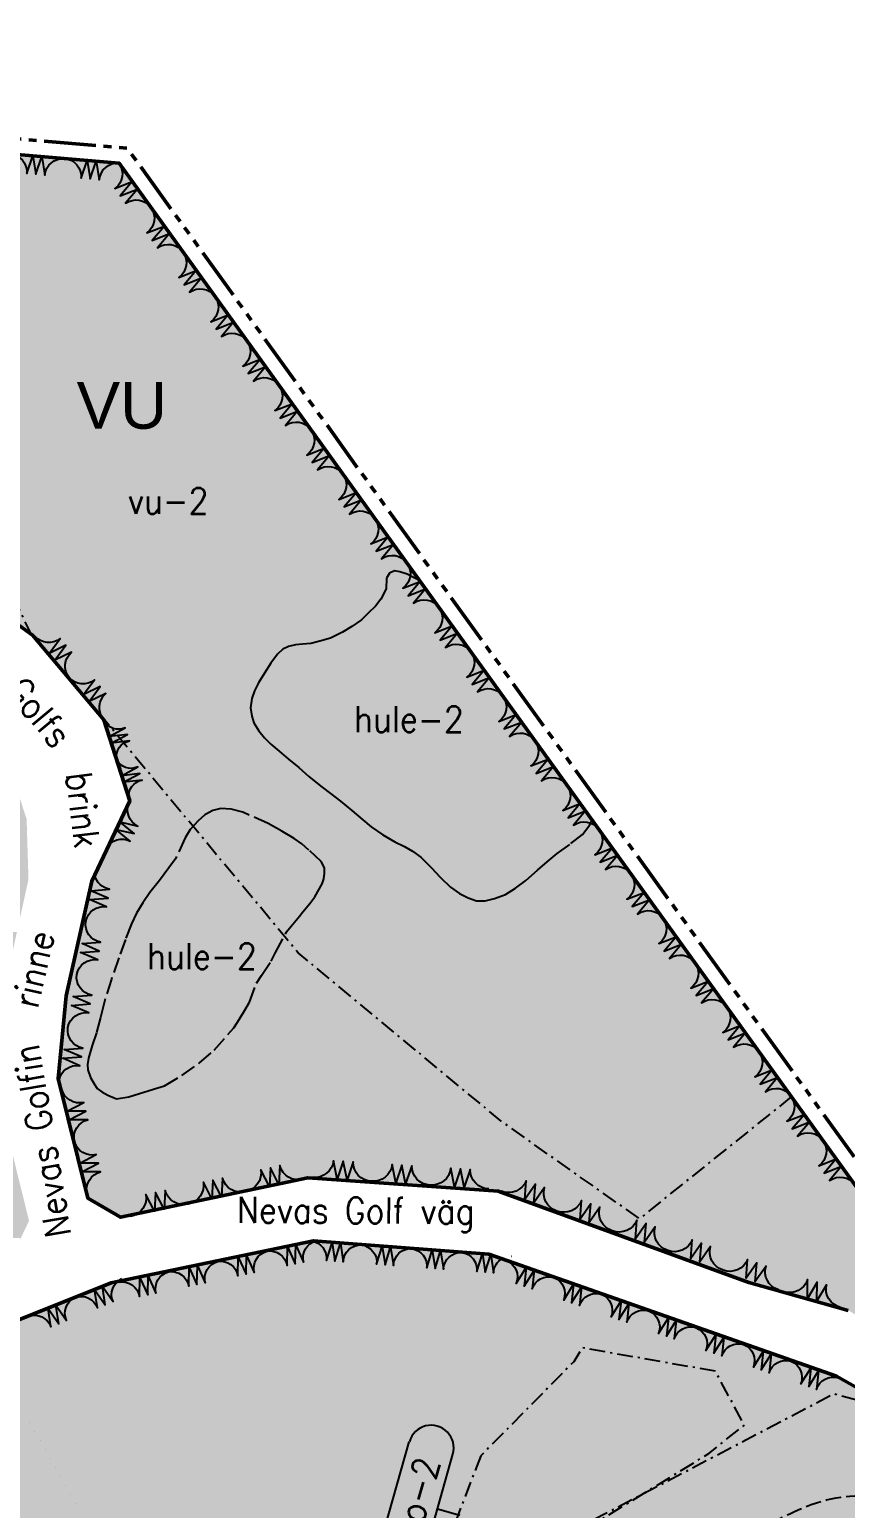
# Model space of a CAD drawing. Header units: metres. Extents: x 25522382 to 25525137, y 6684921 to 6686673.
# Drawn here: x 25523311.1 to 25523468.6, y 6686201.9 to 6686487.2 of the extents above; entities that cross this region are included whole.
import ezdxf
from ezdxf.enums import TextEntityAlignment as Align

# ---------------------------------------------------------------- set-up
doc = ezdxf.new("R2010")
doc.units = ezdxf.units.M
doc.header["$MEASUREMENT"] = 0
for name, pattern in [('AK_KAAVA-ALUE_3M', [20.5, 10, -1.5, 1.5, -1.5, 1.5, -1.5, 1.5, -1.5]), ('AK_OHJEELLINEN_RAJA', [4, 3, -1]), ('AK_RAKENNUSALA', [5.4, 3, -1, 0.4, -1])]:
    doc.linetypes.add(name, pattern=pattern)
doc.layers.add('036_VU', color=7, linetype='Continuous', true_color=0x58a618)
for name, color, linetype, lineweight in [('084_Kort_raja', 7, 'Continuous', 50), ('AK_KAAVA-ALUE_3M', 1, 'AK_KAAVA-ALUE_3M', 50), ('AK_KORTTELINRAJA', 250, 'Continuous', 40)]:
    doc.layers.add(name, color=color, linetype=linetype, lineweight=lineweight)
for name, color, linetype in [('AK_KAAVAMERKINTA', 250, 'Continuous'), ('AK_KADUNNIMI', 250, 'Continuous'), ('AK_OHJEELLINEN_RAJA', 250, 'AK_OHJEELLINEN_RAJA'), ('AK_OSA-ALUEEN_RAJA', 250, 'AK_RAKENNUSALA'), ('AK_PUISTO', 250, 'Continuous'), ('AK_PYORATIE', 250, 'Continuous'), ('täyttöV', 7, 'Continuous')]:
    doc.layers.add(name, color=color, linetype=linetype)
doc.styles.add('a2000', font='arial.ttf')
doc.styles.add('ROMANS', font='ROMANS.shx', dxfattribs={"width": 0.9})

# ---------------------------------------------------------------- blocks, each defined once
blk = doc.blocks.new('KAAVALUE_luo-1_E926')
for p, q in [((-11, 13.25), (11, 13.25)), ((-11, 4.5), (11, 4.5)), ((0, 4.5), (0, 0))]:
    blk.add_line(p, q)
for centre, start, end in [((-11, 8.87), 90, 270), ((11, 8.87), 270, 90)]:
    blk.add_arc(centre, 4.37, start, end)
at = {"style": 'ROMANS', "width": 0.9}
blk.add_attdef('KAAVA_TUNNUS', text='', height=5, dxfattribs=at).set_placement((0, 8.87), align=Align.MIDDLE)
blk = doc.blocks.new('79AC5')
at = {"layer": 'AK_PYORATIE'}
blk.add_line((0, 0), (0, 0), dxfattribs=at)
blk = doc.blocks.new('79F13')
at = {"layer": 'AK_PYORATIE'}
blk.add_line((0, 0), (0, 0), dxfattribs=at)
blk = doc.blocks.new('KT')
at = {"color": 0, "linetype": 'Continuous', "style": 'a2000'}
blk.add_attdef('KT', (-0.61, 0.03), '', height=6, dxfattribs=at)
at = {"linetype": 'Continuous', "style": 'a2000', "width": 0.8, "flags": 1}
blk.add_attdef('ALA', (-0.68, -2.92), '', height=3, dxfattribs=at)

msp = doc.modelspace()

# ---------------------------------------------------------------- hatches: boundary and pattern name
at = {"layer": 'täyttöV', "true_color": 0x58a618}
h = msp.add_hatch(color=74, dxfattribs=at)
h.dxf.hatch_style = 2
h.paths.add_polyline_path([(25523278.56, 6686391.98), (25523278.53, 6686391.99), (25523251.33, 6686431.72), (25523223.04, 6686437.67), (25523175.67, 6686408.28), (25523089.95, 6686367.04), (25523073.58, 6686306.16), (25523153.61, 6686231.17), (25523211.82, 6686231.01), (25523259.2, 6686257.6), (25523291.33, 6686356.54), (25523298.94, 6686354.37), (25523307.32, 6686344.6), (25523310.52, 6686334.91), (25523310.88, 6686323.26), (25523306.05, 6686301.32), (25523304.49, 6686283.61), (25523310.99, 6686257.38), (25523307.71, 6686250.56), (25523285.25, 6686241.73), (25523280.02, 6686234.75), (25523271.64, 6686247.39), (25523215.67, 6686215.99), (25523147.61, 6686216.36), (25523056.74, 6686301.39), (25523077.28, 6686377.62), (25523168.98, 6686421.75), (25523244.34, 6686468.57), (25523328.35, 6686461.44), (25523382.23, 6686386.67), (25523476.58, 6686255.79), (25523565.89, 6686283.15), (25523588.08, 6686210.85), (25523580.63, 6686211.25), (25523552.1, 6686204.81), (25523540.86, 6686203.89), (25523518.9, 6686212.55), (25523492.09, 6686226.73), (25523469.12, 6686240.1), (25523449.92, 6686245.48), (25523401.54, 6686263.14), (25523364.77, 6686265.7), (25523328.63, 6686258.08), (25523322.32, 6686261.78), (25523316.6, 6686284.87), (25523318.15, 6686300.77), (25523323.12, 6686322.94), (25523330.41, 6686338.41), (25523325.45, 6686354.07), (25523311.66, 6686370.38), (25523293.44, 6686383.54), (25523278.56, 6686391.98)])
h = msp.add_hatch(color=74, dxfattribs=at)
h.dxf.hatch_style = 2
h.paths.add_polyline_path([(25523287.03, 6686224.32), (25523292.86, 6686231.85), (25523326.86, 6686245.43), (25523365.9, 6686253.54), (25523399.75, 6686250.93), (25523466.83, 6686227.43), (25523510.16, 6686202.98), (25523542.78, 6686190.31), (25523543.13, 6686150), (25523546.7, 6686133.72), (25523544.73, 6686129.46), (25523497.54, 6686097.11), (25523465.85, 6686055.49), (25523462.2, 6685963.2), (25523461.03, 6685868.11), (25523461.29, 6685835.8), (25523463.47, 6685754.78), (25523455.11, 6685694.98), (25523449.67, 6685683.08), (25523441.58, 6685680.66), (25523408.5, 6685695), (25523407.06, 6685697.16), (25523423.33, 6685736.15), (25523419.87, 6685745.5), (25523390.44, 6685790.78), (25523364.76, 6685840.5), (25523334.88, 6685921.47), (25523300.07, 6685908.93), (25523303.72, 6685898.77), (25523294.3, 6685895.43), (25523290.65, 6685905.56), (25523251.72, 6685891.54), (25523286.59, 6685797.54), (25523291.76, 6685787.25), (25523315.29, 6685741.33), (25523334.07, 6685712.41), (25523340.44, 6685703.65), (25523369.7, 6685663.77), (25523401.82, 6685687.33), (25523439.35, 6685670.82), (25523441.53, 6685664.76), (25523428.65, 6685634.41), (25523406.05, 6685611.5), (25523373.01, 6685588.18), (25523346.76, 6685585.23), (25523301.16, 6685601.88), (25523266.61, 6685630.49), (25523243.78, 6685676.19), (25523218.73, 6685813.88), (25523209.5, 6685841.56), (25523189.54, 6685860.62), (25523342.87, 6685989.11), (25523334.47, 6686153.14)])

# ---------------------------------------------------------------- linework, layer by layer
at = {"layer": '084_Kort_raja'}
for points in [[(25523244.34, 6686468.57), (25523328.35, 6686461.44), (25523382.23, 6686386.67), (25523476.58, 6686255.79)], [(25523469.12, 6686240.1), (25523449.92, 6686245.48), (25523401.54, 6686263.14), (25523364.77, 6686265.7), (25523328.63, 6686258.08), (25523322.32, 6686261.78), (25523316.6, 6686284.87), (25523318.15, 6686300.77), (25523323.12, 6686322.94), (25523330.41, 6686338.41), (25523325.45, 6686354.07), (25523311.66, 6686370.38), (25523293.44, 6686383.54)], [(25523334.47, 6686153.14), (25523287.03, 6686224.32), (25523287.03, 6686224.32), (25523292.86, 6686231.85), (25523326.86, 6686245.43), (25523365.9, 6686253.54), (25523399.75, 6686250.93), (25523466.83, 6686227.43), (25523510.16, 6686202.98), (25523542.78, 6686190.31)]]:
    msp.add_lwpolyline(points, dxfattribs=at)
at = {"layer": 'AK_KAAVA-ALUE_3M', "color": 1, "lineweight": 50, "flags": 128}
msp.add_lwpolyline([(25522636.94, 6686088.61), (25522636.95, 6686088.59), (25522641.07, 6686088.28), (25522658.14, 6686087), (25522663.83, 6686078.89), (25522666.58, 6686069.23), (25522667.75, 6686065.54), (25522668.38, 6686063.87), (25522669.12, 6686062.37), (25522670.05, 6686060.94), (25522670.14, 6686060.82), (25522671.25, 6686059.57), (25522672.48, 6686058.53), (25522673.82, 6686057.65), (25522675.49, 6686056.86), (25522677.05, 6686056.37), (25522678.75, 6686056.02), (25522680.55, 6686055.79), (25522686.51, 6686055.31), (25522687.44, 6686055.21), (25522689.56, 6686054.87), (25522691.65, 6686054.42), (25522693.71, 6686053.88), (25522695.76, 6686053.25), (25522703.35, 6686050.51), (25522703.89, 6686050.31), (25522713.38, 6686046.98), (25522715.36, 6686046.18), (25522717.29, 6686045.3), (25522719.2, 6686044.34), (25522721.07, 6686043.27), (25522722.86, 6686042.11), (25522723.21, 6686041.88), (25522724.92, 6686040.58), (25522728.06, 6686037.9), (25522734.01, 6686032.57), (25522742.84, 6686025.04), (25522764.29, 6685999.51), (25522762.38, 6685984.32), (25522755.45, 6685976.62), (25522757.69, 6685971.44), (25522780.34, 6685970.72), (25522823.88, 6685996.15), (25522837.24, 6685959.68), (25522813.68, 6685916.22), (25522827.13, 6685888.58), (25522865.21, 6685867.85), (25522888.62, 6685867.11), (25522919.15, 6685921.7), (25522918.91, 6685963.89), (25522909.18, 6685994.3), (25522879.27, 6686030.73), (25522969.12, 6686038.86), (25522947.51, 6685874.66), (25522952.24, 6685871.59), (25522962.42, 6685864.98), (25522966.88, 6685862.09), (25522985.52, 6685850.7), (25522933.5, 6685803.31), (25523016.21, 6685740.18), (25523090.53, 6685683.47), (25523132.51, 6685726.45), (25523089.39, 6685780.93), (25523144.34, 6685827.01), (25523219.66, 6685889.51), (25523227.3, 6685895.84), (25523339.76, 6685990.44), (25523335.35, 6686077.08), (25523331.52, 6686152.15), (25523270.69, 6686243.42), (25523270.69, 6686243.42), (25523216.41, 6686212.97), (25523146.41, 6686213.38), (25523053.37, 6686300.45), (25523074.74, 6686379.75), (25523167.49, 6686424.35), (25523243.59, 6686471.64), (25523329.97, 6686464.32), (25523477.76, 6686259.28), (25523587.27, 6686292.84), (25523741.62, 6686414), (25523766.49, 6686406.75), (25523819.51, 6686476.37), (25523827.62, 6686487.21), (25523840.11, 6686476.12), (25523884.28, 6686470.35), (25523913.75, 6686465.58), (25523918.73, 6686463.33), (25523964.3, 6686440.94), (25524005.19, 6686431.57), (25524047.24, 6686429.42), (25524097.94, 6686410.76), (25524169.89, 6686383.71), (25524222.43, 6686396.85), (25524245.2, 6686394.31), (25524192.61, 6686261.59), (25524189.86, 6686254.66), (25524166.76, 6686196.36), (25524159.86, 6686178.94), (25524145.8, 6686143.47), (25524137.87, 6686123.46), (25524136.89, 6686120.98), (25524190.74, 6686087.42), (25524131.07, 6685970.54), (25524061.01, 6685974.78), (25523921.24, 6685983.25), (25523823.51, 6685989.17), (25523816.36, 6685989.6), (25523771.07, 6685992.35), (25523761.62, 6685981.04), (25523698.81, 6685905.87), (25523673.08, 6685875.08), (25523554.99, 6685733.75), (25523546.83, 6685447.67), (25523383.83, 6685457.81), (25523164.88, 6685569.68), (25523017.27, 6685579.78), (25523005.7, 6685580.57), (25523047.64, 6685462.29), (25523201.47, 6685371.85), (25523242.29, 6685319.74), (25523106.52, 6685211.95), (25523056.1, 6685283.46), (25523000.36, 6685095.93), (25522784.36, 6685384.61), (25522848.36, 6685460.77), (25522851.09, 6685550.82), (25522854.64, 6685622.42), (25522814.66, 6685668.82), (25522799.07, 6685686.9), (25522792.49, 6685694.53), (25522790.76, 6685696.53), (25522797.72, 6685704.26), (25522803.68, 6685712.3), (25522806.17, 6685718.3), (25522807.44, 6685723.66), (25522806.75, 6685726.03), (25522799.39, 6685732.67), (25522790.44, 6685740.35), (25522782.16, 6685752.45), (25522775.93, 6685770.22), (25522772.59, 6685785.43), (25522770.45, 6685804.33), (25522768.57, 6685825.9), (25522767.88, 6685841.96), (25522767.42, 6685852.53), (25522764.86, 6685863.2), (25522759.65, 6685875.39), (25522758.59, 6685877.98), (25522753.71, 6685889.91), (25522748.23, 6685906.17), (25522740.96, 6685923.27), (25522736.85, 6685930.47), (25522732.87, 6685935.1), (25522726.36, 6685938.58), (25522711.71, 6685941.62), (25522698.5, 6685943.55), (25522687.59, 6685943.12), (25522679.22, 6685939.69), (25522676.93, 6685938.75), (25522672.93, 6685951.43), (25522672.39, 6685953.14), (25522656.3, 6685964.26), (25522647.63, 6685971.58), (25522641.71, 6685979.59), (25522639.02, 6686000.63), (25522640.77, 6686016.62), (25522642.39, 6686027.96), (25522643.3, 6686034.36), (25522643.33, 6686039.2), (25522643.38, 6686049.3), (25522643.28, 6686059.71), (25522641.89, 6686069.02), (25522636.9, 6686088.6), (25522636.95, 6686088.59)], dxfattribs=at)
at = {"layer": 'AK_KORTTELINRAJA'}
for points in [[(25523244.33, 6686468.57), (25523328.35, 6686461.45)], [(25523328.35, 6686461.45), (25523476.58, 6686255.78)]]:
    msp.add_lwpolyline(points, dxfattribs=at)
at = {"layer": 'AK_OHJEELLINEN_RAJA'}
msp.add_lwpolyline([(25523386.42, 6686380.87), (25523385.47, 6686381.38), (25523383.95, 6686382.15), (25523382.57, 6686382.58), (25523381.5, 6686382.76), (25523380.53, 6686382.35), (25523379.97, 6686381.34), (25523379.89, 6686379.32), (25523378.91, 6686377.31), (25523377.86, 6686375.94), (25523376.48, 6686374.68), (25523375.16, 6686373.36), (25523373.32, 6686372.04), (25523371.49, 6686370.93), (25523369.14, 6686369.78), (25523367.11, 6686369.23), (25523365.37, 6686368.77), (25523363.77, 6686368.61), (25523362.41, 6686368.5), (25523361.08, 6686368.19), (25523359.98, 6686367.68), (25523358.92, 6686366.74), (25523357.65, 6686364.98), (25523356.43, 6686363.07), (25523355.29, 6686361.16), (25523354.53, 6686359.65), (25523354, 6686358.17), (25523353.71, 6686356.37), (25523353.96, 6686354.78), (25523354.4, 6686353.49), (25523355.37, 6686351.93), (25523356.44, 6686350.57), (25523357.67, 6686349.33), (25523359.24, 6686347.98), (25523361.07, 6686346.47), (25523363.09, 6686344.84), (25523365.02, 6686343.1), (25523367.28, 6686341.22), (25523369.16, 6686339.85), (25523371.09, 6686338.34), (25523373.26, 6686336.56), (25523375.39, 6686334.73), (25523377.01, 6686333.41), (25523379.3, 6686331.84), (25523381.61, 6686330.51), (25523383.45, 6686329.58), (25523385.02, 6686328.71), (25523386.59, 6686327.52), (25523388.62, 6686325.58), (25523390.32, 6686323.71), (25523392.31, 6686321.77), (25523394.09, 6686320.56), (25523395.74, 6686319.71), (25523397.34, 6686319.11), (25523399, 6686319.11), (25523400.82, 6686319.57), (25523402.96, 6686320.32), (25523404.87, 6686321.57), (25523406.85, 6686323.07), (25523409.14, 6686325.03), (25523411.02, 6686326.64), (25523412.94, 6686328.23), (25523415.56, 6686330.18), (25523417.83, 6686331.9), (25523419.21, 6686333.79), (25523419.66, 6686334.76)], dxfattribs=at)
msp.add_lwpolyline([(25523325.47, 6686299.42), (25523324.79, 6686296.62), (25523323.98, 6686293.65), (25523323.15, 6686291.2), (25523322.45, 6686288.74), (25523322.29, 6686287.55), (25523322.32, 6686286.53), (25523322.87, 6686285.03), (25523323.54, 6686283.81), (25523324.12, 6686282.93), (25523325.02, 6686282.28), (25523326.22, 6686281.66), (25523327.86, 6686280.93), (25523330.23, 6686281.28), (25523332.3, 6686281.95), (25523333.95, 6686282.46), (25523335.17, 6686282.85), (25523337.13, 6686283.44), (25523340.5, 6686285.4), (25523343.85, 6686287.81), (25523346.75, 6686290.3), (25523350.49, 6686294.65), (25523351.21, 6686295.69), (25523352.45, 6686297.73), (25523353.52, 6686299.59), (25523354.86, 6686303.24), (25523355.87, 6686304.7), (25523357.71, 6686307.51), (25523358.57, 6686309.15), (25523360.71, 6686313.11), (25523361.59, 6686314.25), (25523363.52, 6686316.6), (25523365.2, 6686318.6), (25523366.17, 6686319.9), (25523367.58, 6686322.4), (25523367.89, 6686323.38), (25523368.04, 6686324.45), (25523368, 6686325.48), (25523367.37, 6686326.73), (25523365.01, 6686328.92), (25523363.67, 6686330.12), (25523362.19, 6686331.17), (25523359.77, 6686332.58), (25523357.15, 6686334.03), (25523352.24, 6686336.25), (25523349.98, 6686336.8), (25523348.03, 6686336.93), (25523346.45, 6686336.57), (25523344.94, 6686335.72), (25523343.6, 6686334.57), (25523342.1, 6686332.89), (25523341.15, 6686331.29), (25523339.25, 6686327.21), (25523337.96, 6686325.48), (25523336.15, 6686323.03), (25523334.33, 6686320.75), (25523332.96, 6686318.75), (25523331.75, 6686316.72), (25523330.74, 6686314.7), (25523329.59, 6686311.66), (25523328.31, 6686308.13), (25523326.88, 6686304.02)], close=True, dxfattribs=at)
at = {"layer": 'AK_OHJEELLINEN_RAJA', "color": 7}
msp.add_ellipse((25523428.68, 6686137.58), major_axis=(48.52, 64.67), ratio=0.337323, dxfattribs=at)
at = {"layer": 'AK_OSA-ALUEEN_RAJA', "color": 5, "flags": 128}
for points in [[(25523311.56, 6686370.27), (25523265.33, 6686466.79)], [(25523325.12, 6686354.54), (25523311.56, 6686370.27)]]:
    msp.add_lwpolyline(points, dxfattribs=at)
at = {"layer": 'AK_OSA-ALUEEN_RAJA', "color": 7, "flags": 128}
for points in [[(25523458.16, 6686281.34), (25523428.8, 6686257.79), (25523402.11, 6686276.62), (25523362.95, 6686309.08), (25523325.12, 6686354.54)], [(25523379.2, 6686105.67), (25523384.16, 6686028.13), (25523385.15, 6685998.84), (25523376.05, 6685979.93), (25523357.27, 6685955.72), (25523359.73, 6685897.59), (25523382.46, 6685837.24), (25523413.44, 6685785.1), (25523428.1, 6685745.22), (25523436.79, 6685736.45), (25523439.11, 6685734.07), (25523456.41, 6685734.98), (25523462.75, 6685764.53), (25523462.3, 6685799.86), (25523461.19, 6685807.57), (25523460.53, 6685941.67), (25523464.75, 6686069.09), (25523485.65, 6686101.86), (25523505.62, 6686123.49), (25523520.98, 6686145.95), (25523521.52, 6686181.72), (25523502.27, 6686204.64), (25523480.25, 6686220.29), (25523466.37, 6686223.98), (25523417.24, 6686198.27)]]:
    msp.add_lwpolyline(points, dxfattribs=at)
at = {"layer": 'AK_OSA-ALUEEN_RAJA', "color": 6, "flags": 128}
msp.add_lwpolyline([(25523328.45, 6686258.03), (25523344.43, 6686261.38)], dxfattribs=at)
at = {"layer": 'AK_OSA-ALUEEN_RAJA', "flags": 128}
msp.add_lwpolyline([(25523398.16, 6686212.02), (25523387.55, 6686184.4), (25523378.76, 6686155.07), (25523369.16, 6686123.08), (25523359.02, 6686108.68), (25523356.84, 6686093.64), (25523360.81, 6686078.78), (25523367.63, 6686086.04), (25523372.65, 6686095), (25523383.18, 6686125.26), (25523396.94, 6686165.31), (25523417.97, 6686197.65), (25523442.18, 6686212.48), (25523449.06, 6686217.97), (25523443.47, 6686228.37), (25523417.78, 6686232.87), (25523416.11, 6686230.19), (25523416.11, 6686230.19)], close=True, dxfattribs=at)
at = {"layer": 'AK_PUISTO'}
for points in [[(25523307.34, 6686463.23, -0.410022), (25523310.55, 6686459.44), (25523311.72, 6686462.86), (25523312.3, 6686459.29), (25523313.47, 6686462.71), (25523314.05, 6686459.15, -0.410022), (25523317.84, 6686462.34, -0.410022)], [(25523317.84, 6686462.34, -0.410022), (25523321.05, 6686458.55), (25523322.22, 6686461.96), (25523322.8, 6686458.4), (25523323.97, 6686461.82), (25523324.55, 6686458.25, -0.410022), (25523328.35, 6686461.45, -0.410022)], [(25523328.35, 6686461.45, -0.410012), (25523327.57, 6686456.54), (25523330.92, 6686457.87), (25523328.59, 6686455.11), (25523331.95, 6686456.45), (25523329.62, 6686453.69, -0.410012), (25523334.52, 6686452.88, -0.410012)], [(25523334.52, 6686452.88, -0.410012), (25523333.74, 6686447.97), (25523337.1, 6686449.31), (25523334.77, 6686446.54), (25523338.12, 6686447.88), (25523335.8, 6686445.12, -0.410012), (25523340.7, 6686444.31, -0.410012)], [(25523340.7, 6686444.31, -0.410012), (25523339.92, 6686439.4), (25523343.27, 6686440.74), (25523340.95, 6686437.98), (25523344.3, 6686439.31), (25523341.98, 6686436.55, -0.410012), (25523346.88, 6686435.74, -0.410012)], [(25523346.88, 6686435.74, -0.410012), (25523346.09, 6686430.83), (25523349.45, 6686432.17), (25523347.12, 6686429.41), (25523350.48, 6686430.74), (25523348.15, 6686427.98, -0.410012), (25523353.05, 6686427.17, -0.410012)], [(25523353.05, 6686427.17, -0.410012), (25523352.27, 6686422.26), (25523355.63, 6686423.6), (25523353.3, 6686420.84), (25523356.65, 6686422.17), (25523354.33, 6686419.41, -0.410012), (25523359.23, 6686418.6, -0.410012)], [(25523359.23, 6686418.6, -0.410012), (25523358.45, 6686413.7), (25523361.8, 6686415.03), (25523359.48, 6686412.27), (25523362.83, 6686413.6), (25523360.51, 6686410.84, -0.410012), (25523365.4, 6686410.03, -0.410012)], [(25523365.4, 6686410.03, -0.410012), (25523364.62, 6686405.13), (25523367.98, 6686406.46), (25523365.65, 6686403.7), (25523369.01, 6686405.03), (25523366.68, 6686402.27, -0.410012), (25523371.58, 6686401.46, -0.410012)], [(25523371.58, 6686401.46, -0.410012), (25523370.8, 6686396.56), (25523374.16, 6686397.89), (25523371.83, 6686395.13), (25523375.18, 6686396.46), (25523372.86, 6686393.7, -0.410012), (25523377.76, 6686392.89, -0.410012)], [(25523377.76, 6686392.89, -0.410012), (25523376.98, 6686387.99), (25523380.33, 6686389.32), (25523378.01, 6686386.56), (25523381.36, 6686387.89), (25523379.04, 6686385.13, -0.410012), (25523383.93, 6686384.32, -0.410012)], [(25523383.93, 6686384.32, -0.410012), (25523383.15, 6686379.42), (25523386.51, 6686380.75), (25523384.18, 6686377.99), (25523387.54, 6686379.32), (25523385.21, 6686376.56, -0.410012), (25523390.11, 6686375.75, -0.410012)], [(25523390.11, 6686375.75, -0.410012), (25523389.33, 6686370.85), (25523392.68, 6686372.18), (25523390.36, 6686369.42), (25523393.71, 6686370.75), (25523391.39, 6686367.99, -0.410012), (25523396.29, 6686367.18, -0.410012)], [(25523318.71, 6686362.2, -0.410047), (25523319.21, 6686367.09), (25523315.96, 6686365.53), (25523318.11, 6686368.42), (25523314.86, 6686366.86), (25523317.01, 6686369.75, -0.410047), (25523312.11, 6686370.18, -0.410047)], [(25523396.29, 6686367.18, -0.410012), (25523395.51, 6686362.28), (25523398.86, 6686363.61), (25523396.54, 6686360.85), (25523399.89, 6686362.18), (25523397.57, 6686359.42, -0.410012), (25523402.46, 6686358.61, -0.410012)], [(25523325.32, 6686354.22, -0.410047), (25523325.81, 6686359.11), (25523322.56, 6686357.55), (25523324.71, 6686360.44), (25523321.46, 6686358.88), (25523323.61, 6686361.77, -0.410047), (25523318.71, 6686362.2, -0.410047)], [(25523402.46, 6686358.61, -0.410012), (25523401.68, 6686353.71), (25523405.04, 6686355.04), (25523402.71, 6686352.28), (25523406.07, 6686353.61), (25523403.74, 6686350.85, -0.410012), (25523408.64, 6686350.04, -0.410012)], [(25523327.85, 6686346.4, -0.399502), (25523330.38, 6686349.98), (25523326.84, 6686349.55), (25523329.98, 6686351.24), (25523326.44, 6686350.81), (25523329.57, 6686352.5, -0.399502), (25523325.44, 6686353.95, -0.399502)], [(25523408.64, 6686350.04, -0.410012), (25523407.86, 6686345.14), (25523411.21, 6686346.47), (25523408.89, 6686343.71), (25523412.24, 6686345.04), (25523409.92, 6686342.28, -0.410012), (25523414.82, 6686341.47, -0.410012)], [(25523330.25, 6686338.85, -0.399502), (25523332.79, 6686342.43), (25523329.25, 6686341.99), (25523332.38, 6686343.69), (25523328.85, 6686343.25), (25523331.98, 6686344.95, -0.399502), (25523327.85, 6686346.4, -0.399502)], [(25523414.82, 6686341.47, -0.410012), (25523414.04, 6686336.57), (25523417.39, 6686337.9), (25523415.07, 6686335.14), (25523418.42, 6686336.48), (25523416.1, 6686333.71, -0.410012), (25523420.99, 6686332.9, -0.410012)], [(25523325.93, 6686329.25, -0.409545), (25523330.52, 6686330.62), (25523327.75, 6686332.91), (25523331.25, 6686332.08), (25523328.48, 6686334.37), (25523331.98, 6686333.55, -0.409545), (25523330.3, 6686338.03, -0.409545)], [(25523420.99, 6686332.9, -0.410012), (25523420.21, 6686328), (25523423.57, 6686329.33), (25523421.24, 6686326.57), (25523424.6, 6686327.91), (25523422.27, 6686325.15, -0.410012), (25523427.17, 6686324.34, -0.410012)], [(25523321.94, 6686315.13, -0.410047), (25523325.96, 6686317.95), (25523322.65, 6686319.38), (25523326.25, 6686319.65), (25523322.94, 6686321.08), (25523326.53, 6686321.35, -0.308909), (25523323.69, 6686324.09, -0.308909)], [(25523427.17, 6686324.34, -0.410012), (25523426.39, 6686319.43), (25523429.74, 6686320.76), (25523427.42, 6686318), (25523430.77, 6686319.34), (25523428.45, 6686316.58, -0.410012), (25523433.35, 6686315.77, -0.410012)], [(25523320.21, 6686304.91, -0.410047), (25523324.24, 6686307.74), (25523320.93, 6686309.17), (25523324.53, 6686309.44), (25523321.22, 6686310.87), (25523324.81, 6686311.14, -0.410047), (25523321.94, 6686315.13, -0.410047)], [(25523433.35, 6686315.77, -0.410012), (25523432.57, 6686310.86), (25523435.92, 6686312.2), (25523433.6, 6686309.43), (25523436.95, 6686310.77), (25523434.63, 6686308.01, -0.410012), (25523439.52, 6686307.2, -0.410012)], [(25523439.52, 6686307.2, -0.410012), (25523438.74, 6686302.29), (25523442.1, 6686303.63), (25523439.77, 6686300.87), (25523443.13, 6686302.2), (25523440.8, 6686299.44, -0.410012), (25523445.7, 6686298.63, -0.410012)], [(25523318.49, 6686294.7, -0.410047), (25523322.52, 6686297.52), (25523319.21, 6686298.96), (25523322.8, 6686299.23), (25523319.5, 6686300.66), (25523323.09, 6686300.93, -0.410047), (25523320.21, 6686304.91, -0.410047)], [(25523445.7, 6686298.63, -0.410012), (25523444.92, 6686293.72), (25523448.27, 6686295.06), (25523445.95, 6686292.3), (25523449.3, 6686293.63), (25523446.98, 6686290.87, -0.410012), (25523451.88, 6686290.06, -0.410012)], [(25523316.77, 6686284.49, -0.410047), (25523320.8, 6686287.31), (25523317.49, 6686288.74), (25523321.08, 6686289.01), (25523317.78, 6686290.45), (25523321.37, 6686290.72, -0.410047), (25523318.49, 6686294.7, -0.410047)], [(25523451.88, 6686290.06, -0.410012), (25523451.1, 6686285.16), (25523454.45, 6686286.49), (25523452.13, 6686283.73), (25523455.48, 6686285.06), (25523453.16, 6686282.3, -0.410012), (25523458.05, 6686281.49, -0.410012)], [(25523319.76, 6686272.7, -0.410047), (25523322.35, 6686276.88), (25523318.74, 6686276.9), (25523321.94, 6686278.56), (25523318.34, 6686278.57), (25523321.54, 6686280.23, -0.410047), (25523317.32, 6686282.77, -0.410047)], [(25523458.05, 6686281.49, -0.410012), (25523457.27, 6686276.59), (25523460.63, 6686277.92), (25523458.3, 6686275.16), (25523461.66, 6686276.49), (25523459.33, 6686273.73, -0.410012), (25523464.23, 6686272.92, -0.410012)], [(25523322.19, 6686262.64, -0.410047), (25523324.78, 6686266.81), (25523321.18, 6686266.83), (25523324.37, 6686268.49), (25523320.77, 6686268.51), (25523323.97, 6686270.17, -0.410047), (25523319.76, 6686272.7, -0.410047)], [(25523464.23, 6686272.92, -0.410012), (25523463.45, 6686268.02), (25523466.8, 6686269.35), (25523464.48, 6686266.59), (25523467.83, 6686267.92), (25523465.51, 6686265.16, -0.410012), (25523470.41, 6686264.35, -0.410012)], [(25523377.08, 6686265.01, -0.408951), (25523373.53, 6686268.75), (25523372.36, 6686265.32), (25523371.64, 6686268.87), (25523370.47, 6686265.44), (25523369.76, 6686268.99, -0.408951), (25523365.76, 6686265.75, -0.408951)], [(25523388.39, 6686264.28, -0.408951), (25523384.85, 6686268.02), (25523383.68, 6686264.58), (25523382.96, 6686268.14), (25523381.79, 6686264.71), (25523381.07, 6686268.26, -0.408951), (25523377.08, 6686265.01, -0.408951)], [(25523352.76, 6686263.02, -0.408951), (25523348.33, 6686265.64), (25523348.14, 6686262.02), (25523346.48, 6686265.24), (25523346.29, 6686261.62), (25523344.63, 6686264.84, -0.408951), (25523341.68, 6686260.62, -0.408951)], [(25523363.84, 6686265.41, -0.408951), (25523359.41, 6686268.03), (25523359.22, 6686264.41), (25523357.56, 6686267.64), (25523357.38, 6686264.01), (25523355.71, 6686267.24, -0.408951), (25523352.76, 6686263.02, -0.408951)], [(25523399.71, 6686263.54, -0.408951), (25523396.16, 6686267.28), (25523394.99, 6686263.85), (25523394.27, 6686267.4), (25523393.11, 6686263.97), (25523392.39, 6686267.53, -0.408951), (25523388.39, 6686264.28, -0.408951)], [(25523341.68, 6686260.62, -0.408951), (25523337.24, 6686263.25), (25523337.06, 6686259.63), (25523335.39, 6686262.85), (25523335.21, 6686259.23), (25523333.55, 6686262.45, -0.408951), (25523330.59, 6686258.23, -0.408951)], [(25523412.88, 6686259.28, -0.408951), (25523410.49, 6686263.84), (25523408.43, 6686260.86), (25523408.71, 6686264.47), (25523406.65, 6686261.49), (25523406.93, 6686265.11, -0.408951), (25523402.2, 6686263.08, -0.408951)], [(25523423.56, 6686255.48, -0.408951), (25523421.17, 6686260.04), (25523419.11, 6686257.06), (25523419.39, 6686260.68), (25523417.33, 6686257.69), (25523417.61, 6686261.31, -0.408951), (25523412.88, 6686259.28, -0.408951)], [(25523434.25, 6686251.68, -0.408951), (25523431.86, 6686256.24), (25523429.8, 6686253.26), (25523430.08, 6686256.88), (25523428.01, 6686253.89), (25523428.3, 6686257.51, -0.408951), (25523423.56, 6686255.48, -0.408951)], [(25523347.42, 6686249.53, -0.409347), (25523351.31, 6686246.77), (25523351.38, 6686250.37), (25523352.89, 6686247.11), (25523352.96, 6686250.7), (25523354.47, 6686247.44, -0.409347), (25523356.92, 6686251.53, -0.409347)], [(25523356.92, 6686251.53, -0.409347), (25523360.8, 6686248.77), (25523360.87, 6686252.36), (25523362.38, 6686249.1), (25523362.45, 6686252.69), (25523363.96, 6686249.43, -0.409347), (25523366.41, 6686253.52, -0.409347)], [(25523365.45, 6686253.47, -0.409347), (25523368.41, 6686249.74), (25523369.48, 6686253.17), (25523370.02, 6686249.62), (25523371.09, 6686253.05), (25523371.64, 6686249.5, -0.409347), (25523375.12, 6686252.75, -0.409347)], [(25523375.12, 6686252.75, -0.409347), (25523378.08, 6686249.02), (25523379.15, 6686252.45), (25523379.7, 6686248.9), (25523380.76, 6686252.33), (25523381.31, 6686248.78, -0.409347), (25523384.79, 6686252.03, -0.409347)], [(25523384.79, 6686252.03, -0.409347), (25523387.76, 6686248.3), (25523388.82, 6686251.73), (25523389.37, 6686248.18), (25523390.43, 6686251.61), (25523390.98, 6686248.06, -0.409347), (25523394.46, 6686251.31, -0.409347)], [(25523394.46, 6686251.31, -0.409347), (25523397.43, 6686247.58), (25523398.49, 6686251.01), (25523399.04, 6686247.46), (25523400.11, 6686250.89), (25523400.65, 6686247.34, -0.253219), (25523402.31, 6686250.11, -0.253219)], [(25523444.93, 6686247.88, -0.408951), (25523442.54, 6686252.44), (25523440.48, 6686249.46), (25523440.76, 6686253.08), (25523438.7, 6686250.1), (25523438.98, 6686253.71, -0.408951), (25523434.25, 6686251.68, -0.408951)], [(25523337.93, 6686247.54, -0.409347), (25523341.81, 6686244.78), (25523341.89, 6686248.37), (25523343.4, 6686245.11), (25523343.47, 6686248.7), (25523344.98, 6686245.45, -0.409347), (25523347.42, 6686249.53, -0.409347)], [(25523403.14, 6686249.7, -0.409347), (25523405.03, 6686245.32), (25523406.95, 6686248.36), (25523406.55, 6686244.79), (25523408.48, 6686247.82), (25523408.08, 6686244.25, -0.409347), (25523412.29, 6686246.48, -0.409347)], [(25523404.1, 6686250.59, -0.00263), (25523404.14, 6686250.59)], [(25523455.61, 6686244.08, -0.408951), (25523453.23, 6686248.64), (25523451.16, 6686245.66), (25523451.45, 6686249.28), (25523449.38, 6686246.3), (25523449.66, 6686249.91, -0.408951), (25523444.93, 6686247.88, -0.408951)], [(25523319.89, 6686242.61, -0.409347), (25523324.2, 6686240.57), (25523323.64, 6686244.12), (25523325.7, 6686241.18), (25523325.14, 6686244.73), (25523327.2, 6686241.79, -0.409347), (25523328.88, 6686246.24, -0.409347)], [(25523328.44, 6686245.55, -0.409347), (25523332.32, 6686242.79), (25523332.39, 6686246.38), (25523333.9, 6686243.12), (25523333.98, 6686246.71), (25523335.49, 6686243.45, -0.409347), (25523337.93, 6686247.54, -0.409347)], [(25523412.29, 6686246.48, -0.409347), (25523414.18, 6686242.1), (25523416.1, 6686245.14), (25523415.7, 6686241.57), (25523417.63, 6686244.6), (25523417.23, 6686241.03, -0.409347), (25523421.44, 6686243.26, -0.409347)], [(25523467.63, 6686240.69, -0.408951), (25523464.9, 6686245.06), (25523463.07, 6686241.93), (25523463.08, 6686245.56), (25523461.25, 6686242.43), (25523461.26, 6686246.06, -0.408951), (25523456.69, 6686243.68, -0.408951)], [(25523310.9, 6686238.97, -0.409347), (25523315.21, 6686236.94), (25523314.65, 6686240.49), (25523316.71, 6686237.54), (25523316.15, 6686241.09), (25523318.21, 6686238.15, -0.409347), (25523319.89, 6686242.61, -0.409347)], [(25523421.44, 6686243.26, -0.409347), (25523423.33, 6686238.88), (25523425.25, 6686241.92), (25523424.85, 6686238.35), (25523426.77, 6686241.38), (25523426.38, 6686237.81, -0.409347), (25523430.59, 6686240.04, -0.409347)], [(25523430.59, 6686240.04, -0.409347), (25523432.48, 6686235.67), (25523434.4, 6686238.7), (25523434, 6686235.13), (25523435.92, 6686238.16), (25523435.52, 6686234.59, -0.409347), (25523439.74, 6686236.82, -0.409347)], [(25523439.75, 6686236.75, -0.409347), (25523441.64, 6686232.38), (25523443.57, 6686235.41), (25523443.17, 6686231.84), (25523445.09, 6686234.88), (25523444.69, 6686231.31, -0.409347), (25523448.9, 6686233.53, -0.409347)], [(25523448.9, 6686233.53, -0.409347), (25523450.79, 6686229.16), (25523452.71, 6686232.19), (25523452.32, 6686228.62), (25523454.24, 6686231.66), (25523453.84, 6686228.09, -0.409347), (25523458.05, 6686230.32, -0.409347)], [(25523458.05, 6686230.32, -0.409347), (25523459.94, 6686225.94), (25523461.86, 6686228.97), (25523461.47, 6686225.4), (25523463.39, 6686228.44), (25523462.99, 6686224.87, -0.409347), (25523467.2, 6686227.1, -0.409347)]]:
    msp.add_lwpolyline(points, format="xyb", dxfattribs=at)

# ---------------------------------------------------------------- block references
at = {"layer": '036_VU', "color": 7, "xscale": 1.5, "yscale": 1.5, "zscale": 1.5}
msp.add_blockref('KT', (25523321.09, 6686410.16), dxfattribs=at).add_auto_attribs({'KT': 'VU'})
at = {"layer": 'AK_KAAVAMERKINTA', "rotation": 74.1866417306413}
msp.add_blockref('KAAVALUE_luo-1_E926', (25523394.13, 6686200.58), dxfattribs=at).add_auto_attribs({'KAAVA_TUNNUS': 'luo-2'})
at = {"layer": 'AK_PYORATIE', "rotation": 120.5856461602498}
for name, p in [('79AC5', (25523311.14, 6686218.53)), ('79F13', (25523311.14, 6686218.53)), ('79F13', (25523312.13, 6686216.79)), ('79F13', (25523313.12, 6686215.05)), ('79F13', (25523314.12, 6686213.32)), ('79F13', (25523315.11, 6686211.58)), ('79F13', (25523316.1, 6686209.84)), ('79F13', (25523317.09, 6686208.11)), ('79F13', (25523318.08, 6686206.37)), ('79F13', (25523319.07, 6686204.63)), ('79F13', (25523320.06, 6686202.89))]:
    msp.add_blockref(name, p, dxfattribs=at)

# ---------------------------------------------------------------- texts
at = {"layer": 'AK_KAAVAMERKINTA', "style": 'ROMANS', "width": 0.9}
for s, p in [('vu-2', (25523330.03, 6686393.81)), ('hule-2', (25523373.68, 6686351.67)), ('hule-2', (25523333.73, 6686305.95))]:
    msp.add_text(s, height=5, dxfattribs=at).set_placement(p)
at = {"layer": 'AK_KADUNNIMI', "style": 'ROMANS', "width": 0.9}
for s, rotation, p in [('Nevas Golfs', 309.8401, (25523292.9, 6686375.57, 21.36)), ('brink', 276.8745, (25523318.06, 6686343.64, 21.36)), ('rinne', 77.1493, (25523312.67, 6686298.16, 21.36)), ('Nevas Golfin', 99.6695, (25523319.13, 6686254.68, 21.36)), ('Nevas Golf väg', 359.7282, (25523351.07, 6686257))]:
    msp.add_text(s, height=5, rotation=rotation, dxfattribs=at).set_placement(p)

doc.saveas('drawing.dxf')
